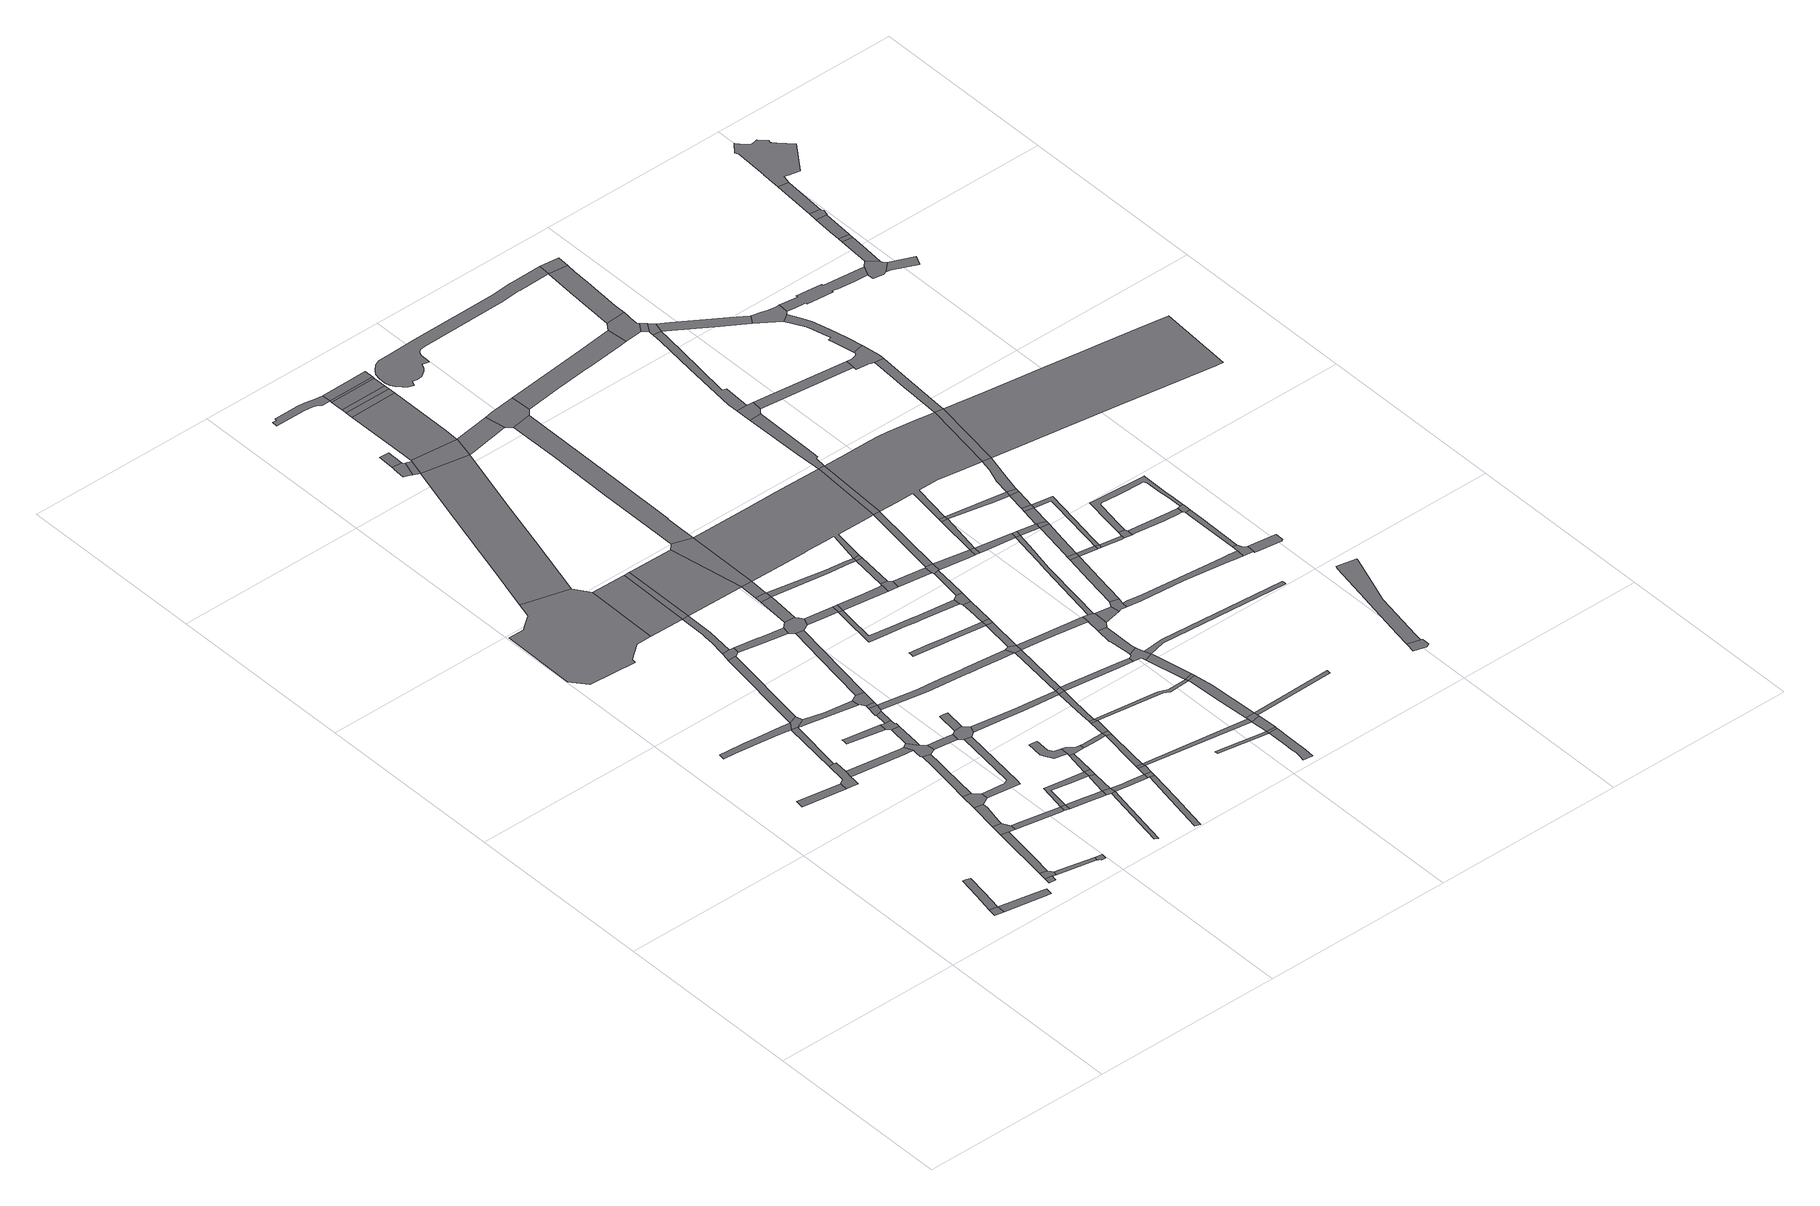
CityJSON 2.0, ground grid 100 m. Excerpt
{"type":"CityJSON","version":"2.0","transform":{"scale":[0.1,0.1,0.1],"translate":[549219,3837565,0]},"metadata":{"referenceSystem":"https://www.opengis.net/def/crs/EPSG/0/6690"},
"CityObjects":{
"road1":{"type":"Road","geometry":[{"type":"MultiSurface","lod":"1","boundaries":[[[0,1,2,3]]]}]},
"road2":{"type":"Road","geometry":[{"type":"MultiSurface","lod":"1","boundaries":[[[4,5,6,7,8,9,10,0,3]]]}]},
"road3":{"type":"Road","attributes":{"RoadStructureAttribute.sectionType":"1"},"geometry":[{"type":"MultiSurface","lod":"1","boundaries":[[[11,12,3,2,13,14,15,16,17]]]}]},
"road4":{"type":"Road","attributes":{"RoadStructureAttribute.sectionType":"1"},"geometry":[{"type":"MultiSurface","lod":"1","boundaries":[[[18,19,20,21,22]]]}]},
"road5":{"type":"Road","attributes":{"RoadStructureAttribute.sectionType":"1"},"geometry":[{"type":"MultiSurface","lod":"1","boundaries":[[[23,24,25,26,27,28]]]}]},
"road6":{"type":"Road","geometry":[{"type":"MultiSurface","lod":"1","boundaries":[[[29,23,28,30,31,32,33,34]]]}]},
"road7":{"type":"Road","attributes":{"RoadStructureAttribute.sectionType":"1"},"geometry":[{"type":"MultiSurface","lod":"1","boundaries":[[[35,36,37,38,29,34,39,40,41,42]]]}]},
"road8":{"type":"Road","geometry":[{"type":"MultiSurface","lod":"1","boundaries":[[[43,44,22,21,45,46,47,48,49,50,51,52]]]}]},
"road9":{"type":"Road","attributes":{"RoadStructureAttribute.sectionType":"1"},"geometry":[{"type":"MultiSurface","lod":"1","boundaries":[[[53,54,55,56,57,58,59,60,61,62,63,64,65]]]}]},
"road10":{"type":"Road","attributes":{"RoadStructureAttribute.sectionType":"1"},"geometry":[{"type":"MultiSurface","lod":"1","boundaries":[[[31,30,66,67]]]}]},
"road11":{"type":"Road","geometry":[{"type":"MultiSurface","lod":"1","boundaries":[[[68,69,35,42,70,71,72]]]}]},
"road12":{"type":"Road","attributes":{"RoadStructureAttribute.sectionType":"1"},"geometry":[{"type":"MultiSurface","lod":"1","boundaries":[[[64,73,43,52,74]]]}]},
"road13":{"type":"Road","attributes":{"RoadStructureAttribute.sectionType":"1"},"geometry":[{"type":"MultiSurface","lod":"1","boundaries":[[[75,68,72,76,77,78]]]}]},
"road14":{"type":"Road","geometry":[{"type":"MultiSurface","lod":"1","boundaries":[[[67,66,79,80,81,82,83]]]}]},
"road15":{"type":"Road","attributes":{"RoadStructureAttribute.sectionType":"1"},"geometry":[{"type":"MultiSurface","lod":"1","boundaries":[[[84,85,49,48,86,87,88,89,90]]]}]},
"road16":{"type":"Road","geometry":[{"type":"MultiSurface","lod":"1","boundaries":[[[91,75,78,92,93,94,95,96]]]}]},
"road17":{"type":"Road","geometry":[{"type":"MultiSurface","lod":"1","boundaries":[[[97,98,65,64,74,99]]]}]},
"road18":{"type":"Road","geometry":[{"type":"MultiSurface","lod":"1","boundaries":[[[100,101,102,103,104,105,106,107,108,109,110,111,112,113,114,115]]]}]},
"road19":{"type":"Road","attributes":{"RoadStructureAttribute.sectionType":"1"},"geometry":[{"type":"MultiSurface","lod":"1","boundaries":[[[116,117,71,70,118,119,120]]]}]},
"road20":{"type":"Road","attributes":{"RoadStructureAttribute.sectionType":"1"},"geometry":[{"type":"MultiSurface","lod":"1","boundaries":[[[121,122,123,124,125,91,96,126,127,128]]]}]},
"road21":{"type":"Road","geometry":[{"type":"MultiSurface","lod":"1","boundaries":[[[129,130,131,132,133,134,135]]]}]},
"road22":{"type":"Road","attributes":{"RoadStructureAttribute.sectionType":"1"},"geometry":[{"type":"MultiSurface","lod":"1","boundaries":[[[136,65,98,137]]]}]},
"road23":{"type":"Road","attributes":{"RoadStructureAttribute.sectionType":"1"},"geometry":[{"type":"MultiSurface","lod":"1","boundaries":[[[138,139,99,74,140,141,142,143,144]]]}]},
"road24":{"type":"Road","geometry":[{"type":"MultiSurface","lod":"1","boundaries":[[[120,119,145,146]]]}]},
"road25":{"type":"Road","geometry":[{"type":"MultiSurface","lod":"1","boundaries":[[[147,90,89,148,149,150,121,128,151,152,153]]]}]},
"road26":{"type":"Road","attributes":{"RoadStructureAttribute.sectionType":"1"},"geometry":[{"type":"MultiSurface","lod":"1","boundaries":[[[154,155,156,157,94,93,158,159,160,161,162]]]}]},
"road27":{"type":"Road","attributes":{"RoadStructureAttribute.sectionType":"1"},"geometry":[{"type":"MultiSurface","lod":"1","boundaries":[[[163,164,147,153,165,166,167]]]}]},
"road28":{"type":"Road","geometry":[{"type":"MultiSurface","lod":"1","boundaries":[[[135,134,163,167,168,169,170,171]]]}]},
"road29":{"type":"Road","attributes":{"RoadStructureAttribute.sectionType":"1"},"geometry":[{"type":"MultiSurface","lod":"1","boundaries":[[[172,173,174,146,145,175,176,177,178]]]}]},
"road30":{"type":"Road","attributes":{"RoadStructureAttribute.sectionType":"1"},"geometry":[{"type":"MultiSurface","lod":"1","boundaries":[[[179,180,152,151,181,182]]]}]},
"road31":{"type":"Road","attributes":{"RoadStructureAttribute.sectionType":"1"},"geometry":[{"type":"MultiSurface","lod":"1","boundaries":[[[183,184,185,171,170]]]}]},
"road32":{"type":"Road","geometry":[{"type":"MultiSurface","lod":"1","boundaries":[[[186,187,188,136,137,189,190,191]]]}]},
"road33":{"type":"Road","attributes":{"RoadStructureAttribute.sectionType":"1"},"geometry":[{"type":"MultiSurface","lod":"1","boundaries":[[[192,193,194,195,196,197]]]}]},
"road34":{"type":"Road","geometry":[{"type":"MultiSurface","lod":"1","boundaries":[[[198,199,200,184,183,201,202,203,204]]]}]},
"road35":{"type":"Road","attributes":{"RoadStructureAttribute.sectionType":"1"},"geometry":[{"type":"MultiSurface","lod":"1","boundaries":[[[205,206,207,120,146,208,209,210,211,212]]]}]},
"road36":{"type":"Road","attributes":{"RoadStructureAttribute.sectionType":"1"},"geometry":[{"type":"MultiSurface","lod":"1","boundaries":[[[213,198,204,214]]]}]},
"road37":{"type":"Road","geometry":[{"type":"MultiSurface","lod":"1","boundaries":[[[215,216,144,143,217,213,214,218]]]}]},
"road38":{"type":"Road","attributes":{"RoadStructureAttribute.sectionType":"1"},"geometry":[{"type":"MultiSurface","lod":"1","boundaries":[[[219,220,221,222,223,187,186,224,225]]]}]},
"road39":{"type":"Road","geometry":[{"type":"MultiSurface","lod":"1","boundaries":[[[226,113,112,227,228,219,229]]]}]},
"road40":{"type":"Road","geometry":[{"type":"MultiSurface","lod":"1","boundaries":[[[178,177,192,197,230]]]}]},
"road41":{"type":"Road","geometry":[{"type":"MultiSurface","lod":"1","boundaries":[[[231,232,182,181,154,162,233,234,235,236,237]]]}]},
"road42":{"type":"Road","attributes":{"RoadStructureAttribute.sectionType":"1"},"geometry":[{"type":"MultiSurface","lod":"1","boundaries":[[[211,238,178,230,239]]]}]},
"road43":{"type":"Road","geometry":[{"type":"MultiSurface","lod":"1","boundaries":[[[240,241,242,231,237]]]}]},
"road44":{"type":"Road","geometry":[{"type":"MultiSurface","lod":"1","boundaries":[[[212,211,239,243]]]}]},
"road45":{"type":"Road","attributes":{"RoadStructureAttribute.sectionType":"1"},"geometry":[{"type":"MultiSurface","lod":"1","boundaries":[[[244,245,191,190,246,247,248]]]}]},
"road46":{"type":"Road","geometry":[{"type":"MultiSurface","lod":"1","boundaries":[[[229,219,225,249]]]}]},
"road47":{"type":"Road","attributes":{"RoadStructureAttribute.sectionType":"1"},"geometry":[{"type":"MultiSurface","lod":"1","boundaries":[[[250,251,252,253,254,100,115,255,256,257,258,259,260]]]}]},
"road48":{"type":"Road","attributes":{"RoadStructureAttribute.sectionType":"1"},"geometry":[{"type":"MultiSurface","lod":"1","boundaries":[[[261,262,263,215,218,264,265,266]]]}]},
"road49":{"type":"Road","attributes":{"RoadStructureAttribute.sectionType":"1"},"geometry":[{"type":"MultiSurface","lod":"1","boundaries":[[[267,212,243,268]]]}]},
"road50":{"type":"Road","attributes":{"RoadStructureAttribute.sectionType":"1"},"geometry":[{"type":"MultiSurface","lod":"1","boundaries":[[[269,270,230,197,271,272,273,274]]]}]},
"road51":{"type":"Road","geometry":[{"type":"MultiSurface","lod":"1","boundaries":[[[275,276,277,278,279,280,281,282,283,284,285,286]]]}]},
"road52":{"type":"Road","attributes":{"RoadStructureAttribute.sectionType":"1"},"geometry":[{"type":"MultiSurface","lod":"1","boundaries":[[[287,288,289,290,291,292,293]]]}]},
"road53":{"type":"Road","geometry":[{"type":"MultiSurface","lod":"1","boundaries":[[[294,295,296,297,286,285,267,268,298,299,300]]]}]},
"road54":{"type":"Road","geometry":[{"type":"MultiSurface","lod":"1","boundaries":[[[274,273,287,293,301]]]}]},
"road55":{"type":"Road","attributes":{"RoadStructureAttribute.sectionType":"1"},"geometry":[{"type":"MultiSurface","lod":"1","boundaries":[[[302,274,301,303]]]}]},
"road56":{"type":"Road","geometry":[{"type":"MultiSurface","lod":"1","boundaries":[[[304,305,306,307,308,309,310,311,312]]]}]},
"road57":{"type":"Road","geometry":[{"type":"MultiSurface","lod":"1","boundaries":[[[313,302,303,314]]]}]},
"road58":{"type":"Road","geometry":[{"type":"MultiSurface","lod":"1","boundaries":[[[315,248,247,261,266,316,317,318,319,320]]]}]},
"road59":{"type":"Road","attributes":{"function":"1"},"geometry":[{"type":"MultiSurface","lod":"1","boundaries":[[[321,249,225,322,323,324,325]]]}]},
"road60":{"type":"Road","attributes":{"RoadStructureAttribute.sectionType":"1"},"geometry":[{"type":"MultiSurface","lod":"1","boundaries":[[[326,327,328,329,235,234,330,331,332,333,334]]]}]},
"road61":{"type":"Road","geometry":[{"type":"MultiSurface","lod":"1","boundaries":[[[335,336,304,312]]]}]},
"road62":{"type":"Road","attributes":{"RoadStructureAttribute.sectionType":"1"},"geometry":[{"type":"MultiSurface","lod":"1","boundaries":[[[337,310,309,250,338]]]}]},
"road63":{"type":"Road","attributes":{"RoadStructureAttribute.sectionType":"1"},"geometry":[{"type":"MultiSurface","lod":"1","boundaries":[[[339,340,300,299,341,342,343,344]]]}]},
"road64":{"type":"Road","attributes":{"RoadStructureAttribute.sectionType":"1"},"geometry":[{"type":"MultiSurface","lod":"1","boundaries":[[[345,346,347,348,349,350,351,352,204,203,353,354,355,356,357,358,359,360,361]]]}]},
"road65":{"type":"Road","attributes":{"RoadStructureAttribute.sectionType":"1"},"geometry":[{"type":"MultiSurface","lod":"1","boundaries":[[[343,362,363,313,314,364,365]]]}]},
"road66":{"type":"Road","attributes":{"RoadStructureAttribute.sectionType":"1"},"geometry":[{"type":"MultiSurface","lod":"1","boundaries":[[[366,367,315,320,368,369,370]]]}]},
"road67":{"type":"Road","attributes":{"RoadStructureAttribute.sectionType":"1"},"geometry":[{"type":"MultiSurface","lod":"1","boundaries":[[[371,372,373,374,375,376,377,378,379,380,381,382,383,384]]]}]},
"road68":{"type":"Road","geometry":[{"type":"MultiSurface","lod":"1","boundaries":[[[385,366,370,386,387]]]}]},
"road69":{"type":"Road","geometry":[{"type":"MultiSurface","lod":"1","boundaries":[[[344,343,365,388]]]}]},
"road70":{"type":"Road","attributes":{"RoadStructureAttribute.sectionType":"1"},"geometry":[{"type":"MultiSurface","lod":"1","boundaries":[[[324,385,387,389]]]}]},
"road71":{"type":"Road","attributes":{"RoadStructureAttribute.sectionType":"1"},"geometry":[{"type":"MultiSurface","lod":"1","boundaries":[[[317,316,390,391,392]]]}]},
"road72":{"type":"Road","attributes":{"RoadStructureAttribute.sectionType":"1"},"geometry":[{"type":"MultiSurface","lod":"1","boundaries":[[[393,344,388,394]]]}]},
"road73":{"type":"Road","geometry":[{"type":"MultiSurface","lod":"1","boundaries":[[[395,393,394,396]]]}]},
"road74":{"type":"Road","geometry":[{"type":"MultiSurface","lod":"1","boundaries":[[[397,338,250,260,398]]]}]},
"road75":{"type":"Road","geometry":[{"type":"MultiSurface","lod":"1","boundaries":[[[399,400,401,325,324,389,402]]]}]},
"road76":{"type":"Road","attributes":{"RoadStructureAttribute.sectionType":"1"},"geometry":[{"type":"MultiSurface","lod":"1","boundaries":[[[403,404,333,405,395,396]]]}]},
"road77":{"type":"Road","geometry":[{"type":"MultiSurface","lod":"1","boundaries":[[[392,391,406,407]]]}]},
"road78":{"type":"Road","attributes":{"RoadStructureAttribute.sectionType":"1"},"geometry":[{"type":"MultiSurface","lod":"1","boundaries":[[[408,409,397,398,410,411,412,413,414,415]]]}]},
"road79":{"type":"Road","geometry":[{"type":"MultiSurface","lod":"1","boundaries":[[[416,334,333,404]]]}]},
"road80":{"type":"Road","attributes":{"RoadStructureAttribute.sectionType":"1"},"geometry":[{"type":"MultiSurface","lod":"1","boundaries":[[[314,303,417,418]]]}]},
"road81":{"type":"Road","attributes":{"RoadStructureAttribute.sectionType":"1"},"geometry":[{"type":"MultiSurface","lod":"1","boundaries":[[[419,420,421,422,423,424,425,426,427,428,429]]]}]},
"road82":{"type":"Road","geometry":[{"type":"MultiSurface","lod":"1","boundaries":[[[430,408,415,431]]]}]},
"road83":{"type":"Road","attributes":{"RoadStructureAttribute.sectionType":"1"},"geometry":[{"type":"MultiSurface","lod":"1","boundaries":[[[432,334,416,433]]]}]},
"road84":{"type":"Road","attributes":{"RoadStructureAttribute.sectionType":"1"},"geometry":[{"type":"MultiSurface","lod":"1","boundaries":[[[434,435,430,431,436]]]}]},
"road85":{"type":"Road","attributes":{"RoadStructureAttribute.sectionType":"1"},"geometry":[{"type":"MultiSurface","lod":"1","boundaries":[[[437,438,407,406,439,440,441,442,443]]]}]},
"road86":{"type":"Road","attributes":{"RoadStructureAttribute.sectionType":"1"},"geometry":[{"type":"MultiSurface","lod":"1","boundaries":[[[444,445,386,370,446,447,448,449]]]}]},
"road87":{"type":"Road","geometry":[{"type":"MultiSurface","lod":"1","boundaries":[[[450,434,436,451]]]}]},
"road88":{"type":"Road","attributes":{"RoadStructureAttribute.sectionType":"1"},"geometry":[{"type":"MultiSurface","lod":"1","boundaries":[[[391,452,453,454,455,456,457,458,459,460,461,462,463,464,465,466,467,468,469,406]]]}]},
"road89":{"type":"Road","attributes":{"RoadStructureAttribute.sectionType":"1"},"geometry":[{"type":"MultiSurface","lod":"1","boundaries":[[[383,450,451,470]]]}]},
"road90":{"type":"Road","geometry":[{"type":"MultiSurface","lod":"1","boundaries":[[[384,383,470,471]]]}]},
"road91":{"type":"Road","attributes":{"RoadStructureAttribute.sectionType":"1"},"geometry":[{"type":"MultiSurface","lod":"1","boundaries":[[[472,473,474,475,476,477]]]}]},
"road92":{"type":"Road","attributes":{"RoadStructureAttribute.sectionType":"1"},"geometry":[{"type":"MultiSurface","lod":"1","boundaries":[[[478,479,398,260,480,481]]]}]},
"road93":{"type":"Road","geometry":[{"type":"MultiSurface","lod":"1","boundaries":[[[482,483,361,360,432,433,484]]]}]},
"road94":{"type":"Road","attributes":{"RoadStructureAttribute.sectionType":"1"},"geometry":[{"type":"MultiSurface","lod":"1","boundaries":[[[485,486,487,396,394,488,489,490,491,492]]]}]},
"road95":{"type":"Road","attributes":{"RoadStructureAttribute.sectionType":"1"},"geometry":[{"type":"MultiSurface","lod":"1","boundaries":[[[493,494,495,496,497,498,499,500,501,502,503,504,399,402]]]}]},
"road96":{"type":"Road","attributes":{"RoadStructureAttribute.sectionType":"1"},"geometry":[{"type":"MultiSurface","lod":"1","boundaries":[[[505,506,416,404,507,508,509,510]]]}]},
"road97":{"type":"Road","attributes":{"RoadStructureAttribute.sectionType":"1"},"geometry":[{"type":"MultiSurface","lod":"1","boundaries":[[[428,482,484,511]]]}]},
"road98":{"type":"Road","geometry":[{"type":"MultiSurface","lod":"1","boundaries":[[[512,513,443,442,514,515,516]]]}]},
"road99":{"type":"Road","attributes":{"RoadStructureAttribute.sectionType":"1"},"geometry":[{"type":"MultiSurface","lod":"1","boundaries":[[[517,518,519,520,521,522,523,524,525,526,527]]]}]},
"road100":{"type":"Road","geometry":[{"type":"MultiSurface","lod":"1","boundaries":[[[429,428,511,528]]]}]},
"road101":{"type":"Road","attributes":{"RoadStructureAttribute.sectionType":"1"},"geometry":[{"type":"MultiSurface","lod":"1","boundaries":[[[448,512,516,529]]]}]},
"road102":{"type":"Road","attributes":{"RoadStructureAttribute.sectionType":"1"},"geometry":[{"type":"MultiSurface","lod":"1","boundaries":[[[530,531,429,528,532]]]}]},
"road103":{"type":"Road","geometry":[{"type":"MultiSurface","lod":"1","boundaries":[[[477,476,517,527,533,534]]]}]},
"road104":{"type":"Road","attributes":{"RoadStructureAttribute.sectionType":"1"},"geometry":[{"type":"MultiSurface","lod":"1","boundaries":[[[535,536,537,538,477,534]]]}]},
"road105":{"type":"Road","geometry":[{"type":"MultiSurface","lod":"1","boundaries":[[[539,540,541,402,389,542,543,544,545,546,547,449,548,549,550,551,552,553,554]]]}]},
"road106":{"type":"Road","geometry":[{"type":"MultiSurface","lod":"1","boundaries":[[[555,556,557,418,417,536,535,558]]]}]},
"road107":{"type":"Road","geometry":[{"type":"MultiSurface","lod":"1","boundaries":[[[548,449,448,529]]]}]},
"road108":{"type":"Road","geometry":[{"type":"MultiSurface","lod":"1","boundaries":[[[559,560,561,562,462,461,563,530,532,564,565]]]}]},
"road109":{"type":"Road","attributes":{"RoadStructureAttribute.sectionType":"1"},"geometry":[{"type":"MultiSurface","lod":"1","boundaries":[[[515,514,566,567]]]}]},
"road110":{"type":"Road","attributes":{"RoadStructureAttribute.sectionType":"1"},"geometry":[{"type":"MultiSurface","lod":"1","boundaries":[[[568,484,433,569,570,571,572,573]]]}]},
"road111":{"type":"Road","geometry":[{"type":"MultiSurface","lod":"1","boundaries":[[[574,575,478,481,576,577,500,499,578,579,580]]]}]},
"road112":{"type":"Road","attributes":{"RoadStructureAttribute.sectionType":"1"},"geometry":[{"type":"MultiSurface","lod":"1","boundaries":[[[581,582,583,584,491,585,586,587,556,555]]]}]},
"road113":{"type":"Road","attributes":{"RoadStructureAttribute.sectionType":"1"},"geometry":[{"type":"MultiSurface","lod":"1","boundaries":[[[588,589,590,591,559,565]]]}]},
"road114":{"type":"Road","geometry":[{"type":"MultiSurface","lod":"1","boundaries":[[[592,492,491,584]]]}]},
"road115":{"type":"Road","geometry":[{"type":"MultiSurface","lod":"1","boundaries":[[[593,594,595,596,597,598,599,510,509,600,601,602,603,604,605]]]}]},
"road116":{"type":"Road","attributes":{"RoadStructureAttribute.sectionType":"1"},"geometry":[{"type":"MultiSurface","lod":"1","boundaries":[[[606,607,604,603,608,492,592]]]}]},
"road117":{"type":"Road","geometry":[{"type":"MultiSurface","lod":"1","boundaries":[[[609,610,567,566,611,590,589,612,613,614]]]}]},
"road118":{"type":"Road","attributes":{"RoadStructureAttribute.sectionType":"1"},"geometry":[{"type":"MultiSurface","lod":"1","boundaries":[[[615,616,617,618,596,595,619,620]]]}]},
"road119":{"type":"Road","geometry":[{"type":"MultiSurface","lod":"1","boundaries":[[[621,573,572,622,615,620,623,624,625,626,627]]]}]},
"road120":{"type":"Road","attributes":{"RoadStructureAttribute.sectionType":"1"},"geometry":[{"type":"MultiSurface","lod":"1","boundaries":[[[553,609,614,628,629]]]}]},
"road121":{"type":"Road","attributes":{"RoadStructureAttribute.sectionType":"1"},"geometry":[{"type":"MultiSurface","lod":"1","boundaries":[[[613,612,630,631,632]]]}]},
"road122":{"type":"Road","attributes":{"RoadStructureAttribute.sectionType":"1"},"geometry":[{"type":"MultiSurface","lod":"1","boundaries":[[[633,634,635,555,558]]]}]},
"road123":{"type":"Road","attributes":{"RoadStructureAttribute.sectionType":"1"},"geometry":[{"type":"MultiSurface","lod":"1","boundaries":[[[624,623,636,637]]]}]},
"road124":{"type":"Road","geometry":[{"type":"MultiSurface","lod":"1","boundaries":[[[632,631,638,639]]]}]},
"road125":{"type":"Road","geometry":[{"type":"MultiSurface","lod":"1","boundaries":[[[640,637,636,641,642,643,644]]]}]},
"road126":{"type":"Road","attributes":{"RoadStructureAttribute.sectionType":"1"},"geometry":[{"type":"MultiSurface","lod":"1","boundaries":[[[645,646,647,648,649,627,626,650,651,652,653]]]}]},
"road127":{"type":"Road","geometry":[{"type":"MultiSurface","lod":"1","boundaries":[[[554,553,629,654]]]}]},
"road128":{"type":"Road","attributes":{"RoadStructureAttribute.sectionType":"1"},"geometry":[{"type":"MultiSurface","lod":"1","boundaries":[[[655,656,632,639,657,658]]]}]},
"road129":{"type":"Road","attributes":{"RoadStructureAttribute.sectionType":"1"},"geometry":[{"type":"MultiSurface","lod":"1","boundaries":[[[659,639,638,660,645,661]]]}]},
"road130":{"type":"Road","attributes":{"RoadStructureAttribute.sectionType":"1"},"geometry":[{"type":"MultiSurface","lod":"1","boundaries":[[[662,663,664,665,666,667,668,669,670,671,672,673,674,675,676,677,678,679,680,681,682,683,684,685,686,687,688,689,690,691,692,693,694,695,696,697]]]}]},
"road131":{"type":"Road","attributes":{"RoadStructureAttribute.sectionType":"1"},"geometry":[{"type":"MultiSurface","lod":"1","boundaries":[[[698,699,700,574,580,701,702,703,704,705,706,707]]]}]},
"road132":{"type":"Road","geometry":[{"type":"MultiSurface","lod":"1","boundaries":[[[708,655,658,709]]]}]},
"road133":{"type":"Road","attributes":{"RoadStructureAttribute.sectionType":"1"},"geometry":[{"type":"MultiSurface","lod":"1","boundaries":[[[710,711,640,644,712,713,714,715]]]}]},
"road134":{"type":"Road","attributes":{"RoadStructureAttribute.sectionType":"1"},"geometry":[{"type":"MultiSurface","lod":"1","boundaries":[[[716,717,718,719,720,721,605,604]]]}]},
"road135":{"type":"Road","geometry":[{"type":"MultiSurface","lod":"1","boundaries":[[[661,645,653,722]]]}]},
"road136":{"type":"Road","geometry":[{"type":"MultiSurface","lod":"1","boundaries":[[[723,710,715,724]]]}]},
"road137":{"type":"Road","attributes":{"RoadStructureAttribute.sectionType":"1"},"geometry":[{"type":"MultiSurface","lod":"1","boundaries":[[[725,726,727,728,729,730,731,732,733,554,654]]]}]},
"road138":{"type":"Road","attributes":{"RoadStructureAttribute.sectionType":"1"},"geometry":[{"type":"MultiSurface","lod":"1","boundaries":[[[722,653,734,735]]]}]},
"road139":{"type":"Road","attributes":{"RoadStructureAttribute.sectionType":"1"},"geometry":[{"type":"MultiSurface","lod":"1","boundaries":[[[734,736,737,723,724,738,739]]]}]},
"road140":{"type":"Road","attributes":{"RoadStructureAttribute.sectionType":"1"},"geometry":[{"type":"MultiSurface","lod":"1","boundaries":[[[724,715,740,741]]]}]},
"road141":{"type":"Road","attributes":{"RoadStructureAttribute.sectionType":"1"},"geometry":[{"type":"MultiSurface","lod":"1","boundaries":[[[709,658,742,743,744,745]]]}]},
"road142":{"type":"Road","geometry":[{"type":"MultiSurface","lod":"1","boundaries":[[[746,747,730,729,748,749,750,751]]]}]},
"road143":{"type":"Road","geometry":[{"type":"MultiSurface","lod":"1","boundaries":[[[741,740,752,753]]]}]},
"road144":{"type":"Road","geometry":[{"type":"MultiSurface","lod":"1","boundaries":[[[735,734,739,754]]]}]},
"road145":{"type":"Road","attributes":{"RoadStructureAttribute.sectionType":"1"},"geometry":[{"type":"MultiSurface","lod":"1","boundaries":[[[755,756,757,758,759,760,761,762,643,642,763,764,765,766,767,768]]]}]},
"road146":{"type":"Road","geometry":[{"type":"MultiSurface","lod":"1","boundaries":[[[769,770,771,772,773,774,775,776,777,778,779,780,654,629,781,782,783,708,709,784,785,786,787,788,789,790]]]}]},
"road147":{"type":"Road","attributes":{"RoadStructureAttribute.sectionType":"1"},"geometry":[{"type":"MultiSurface","lod":"1","boundaries":[[[791,792,735,754,793,794,795]]]}]},
"road148":{"type":"Road","geometry":[{"type":"MultiSurface","lod":"1","boundaries":[[[796,791,795,797]]]}]},
"road149":{"type":"Road","attributes":{"RoadStructureAttribute.sectionType":"1"},"geometry":[{"type":"MultiSurface","lod":"1","boundaries":[[[753,752,798,799,800]]]}]},
"road150":{"type":"Road","attributes":{"RoadStructureAttribute.sectionType":"1"},"geometry":[{"type":"MultiSurface","lod":"1","boundaries":[[[801,802,803,797,795,804,805,806,807,741,753]]]}]},
"road151":{"type":"Road","attributes":{"RoadStructureAttribute.sectionType":"1"},"geometry":[{"type":"MultiSurface","lod":"1","boundaries":[[[744,808,796,797,809]]]}]},
"road152":{"type":"Road","attributes":{"RoadStructureAttribute.sectionType":"1"},"geometry":[{"type":"MultiSurface","lod":"1","boundaries":[[[810,811,812,813,814,815,747,746,816,817,818,819,820,821,822,823]]]}]},
"road153":{"type":"Road","geometry":[{"type":"MultiSurface","lod":"1","boundaries":[[[745,744,809,824,825]]]}]},
"road154":{"type":"Road","geometry":[{"type":"MultiSurface","lod":"1","boundaries":[[[826,800,799,827,828,829]]]}]},
"road155":{"type":"Road","geometry":[{"type":"MultiSurface","lod":"1","boundaries":[[[830,831,832,833,834,698,707,835,836,837,838]]]}]},
"road156":{"type":"Road","geometry":[{"type":"MultiSurface","lod":"1","boundaries":[[[839,840,841,842,843,844,845,846]]]}]},
"road157":{"type":"Road","attributes":{"RoadStructureAttribute.sectionType":"1"},"geometry":[{"type":"MultiSurface","lod":"1","boundaries":[[[789,847,848,849,825,824,850,851,852,853]]]}]},
"road158":{"type":"Road","attributes":{"RoadStructureAttribute.sectionType":"1"},"geometry":[{"type":"MultiSurface","lod":"1","boundaries":[[[838,837,854,855]]]}]},
"road159":{"type":"Road","geometry":[{"type":"MultiSurface","lod":"1","boundaries":[[[856,855,854,857,810,823,858]]]}]},
"road160":{"type":"Road","attributes":{"RoadStructureAttribute.sectionType":"1"},"geometry":[{"type":"MultiSurface","lod":"1","boundaries":[[[751,750,859,860]]]}]},
"road161":{"type":"Road","attributes":{"RoadStructureAttribute.sectionType":"1"},"geometry":[{"type":"MultiSurface","lod":"1","boundaries":[[[696,861,834,833,862,863,864,865]]]}]},
"road162":{"type":"Road","attributes":{"RoadStructureAttribute.sectionType":"1"},"geometry":[{"type":"MultiSurface","lod":"1","boundaries":[[[866,867,828,827,868,869,870,871,872]]]}]},
"road163":{"type":"Road","attributes":{"RoadStructureAttribute.sectionType":"1"},"geometry":[{"type":"MultiSurface","lod":"1","boundaries":[[[873,874,875,876,877,878,879,880,881,882,883,884,826,829,885,886,887,888,889,890,891,892,893,894,895,896,897]]]}]},
"road164":{"type":"Road","geometry":[{"type":"MultiSurface","lod":"1","boundaries":[[[898,768,767,899,900,901,902,903]]]}]},
"road165":{"type":"Road","geometry":[{"type":"MultiSurface","lod":"1","boundaries":[[[790,789,853,904]]]}]},
"road166":{"type":"Road","attributes":{"RoadStructureAttribute.sectionType":"1"},"geometry":[{"type":"MultiSurface","lod":"1","boundaries":[[[905,906,907,908,909,910,839,846,911,912,913,914,915]]]}]},
"road167":{"type":"Road","geometry":[{"type":"MultiSurface","lod":"1","boundaries":[[[697,696,865,916]]]}]},
"road168":{"type":"Road","attributes":{"RoadStructureAttribute.sectionType":"1"},"geometry":[{"type":"MultiSurface","lod":"1","boundaries":[[[917,918,898,903,919,920]]]}]},
"road169":{"type":"Road","attributes":{"RoadStructureAttribute.sectionType":"1"},"geometry":[{"type":"MultiSurface","lod":"1","boundaries":[[[921,922,923,858,823,924,925,926,927,928,929]]]}]},
"road170":{"type":"Road","attributes":{"RoadStructureAttribute.sectionType":"7"},"geometry":[{"type":"MultiSurface","lod":"1","boundaries":[[[930,900,899,931,932,933,934,935]]]}]},
"road171":{"type":"Road","geometry":[{"type":"MultiSurface","lod":"1","boundaries":[[[936,897,896,872,871,917,920]]]}]},
"road172":{"type":"Road","attributes":{"RoadStructureAttribute.sectionType":"1"},"geometry":[{"type":"MultiSurface","lod":"1","boundaries":[[[937,938,939,940,790,904,941,942,943,944]]]}]},
"road173":{"type":"Road","geometry":[{"type":"MultiSurface","lod":"1","boundaries":[[[945,946,947,948,949,950,951,952,953,954,955,956,860,859,957,958,959,960,937,944]]]}]},
"road174":{"type":"Road","geometry":[{"type":"MultiSurface","lod":"1","boundaries":[[[961,962,963,929,928,964,965,966,967,968,969]]]}]},
"road175":{"type":"Road","attributes":{"RoadStructureAttribute.sectionType":"1"},"geometry":[{"type":"MultiSurface","lod":"1","boundaries":[[[970,971,972,973,974,967,966,975,976,977,978,979,980,949,948]]]}]},
"road176":{"type":"Road","attributes":{"RoadStructureAttribute.sectionType":"7"},"geometry":[{"type":"MultiSurface","lod":"1","boundaries":[[[981,982,983,984,985,969,968,986,987,988,989,990,991,992,993,994,995,996,997,998]]]}]},
"road177":{"type":"Road","geometry":[{"type":"MultiSurface","lod":"1","boundaries":[[[999,1000,1001,1002,1003,1004,904,853,1005,1006,1007,1008,1009,1010,1011]]]}]},
"road178":{"type":"Road","geometry":[{"type":"MultiSurface","lod":"1","boundaries":[[[1012,998,997,1013,1014,1015,1016,1017,1018]]]}]},
"road179":{"type":"Road","attributes":{"RoadStructureAttribute.sectionType":"1"},"geometry":[{"type":"MultiSurface","lod":"1","boundaries":[[[1019,1012,1018,1020,1021,1022]]]}]},
"road180":{"type":"Road","attributes":{"RoadStructureAttribute.sectionType":"1"},"geometry":[{"type":"MultiSurface","lod":"1","boundaries":[[[1016,1015,1023,1024,1025]]]}]},
"road181":{"type":"Road","geometry":[{"type":"MultiSurface","lod":"1","boundaries":[[[1026,1019,1022,1027]]]}]},
"road182":{"type":"Road","attributes":{"RoadStructureAttribute.sectionType":"1"},"geometry":[{"type":"MultiSurface","lod":"1","boundaries":[[[1028,1029,1026,1027,1030,1031,1032]]]}]},
"road183":{"type":"Road","geometry":[{"type":"MultiSurface","lod":"1","boundaries":[[[1033,1028,1032,1034,1035,1036,1037]]]}]},
"road184":{"type":"Road","attributes":{"RoadStructureAttribute.sectionType":"1"},"geometry":[{"type":"MultiSurface","lod":"1","boundaries":[[[1038,1039,1033,1037,1040,1041]]]}]},
"road185":{"type":"Road","geometry":[{"type":"MultiSurface","lod":"1","boundaries":[[[1042,1043,1044,1045,1046,1047,1048,1049,1050,1051,1052,1053,1054,1055,1056,1057,1058,1038,1041,1059,1060,1061,1062,1063,1064,1065,1066,1067,1068,1069]]]}]}
},
"vertices":[
[373,180,0],[366,135,0],[411,125,0],[413,170,0],
[433,281,0],[434,288,0],[453,398,0],[435,403,0],[416,408,0],[416,407,0],[393,288,0],
[637,127,0],[610,132,0],[562,99,0],[630,88,0],[633,87,0],[652,84,0],[659,123,0],
[225,1301,0],[221,1280,0],[218,1258,0],[446,1223,0],[450,1263,0],
[699,178,0],[695,154,0],[694,146,0],[729,142,0],[730,154,0],[734,172,0],
[705,221,0],[754,168,0],[758,189,0],[751,200,0],[743,214,0],[742,215,0],
[750,535,0],[728,384,0],[727,381,0],[723,347,0],[759,322,0],[767,378,0],[791,527,0],[791,529,0],
[491,1390,0],[477,1283,0],[470,1219,0],[508,1214,0],[513,1253,0],[515,1271,0],[524,1314,0],[531,1386,0],[525,1387,0],[519,1389,0],
[510,1734,0],[451,1740,0],[415,1744,0],[366,1750,0],[312,1756,0],[221,1763,0],[180,1768,0],[174,1733,0],[237,1728,0],[446,1703,0],[510,1693,0],[531,1690,0],[560,1728,0],
[956,126,0],[960,146,0],
[760,599,0],[758,587,0],[824,523,0],[827,552,0],[804,592,0],
[530,1685,0],[563,1681,0],
[784,752,0],[808,613,0],[829,717,0],[831,745,0],
[964,121,0],[969,118,0],[971,111,0],[994,111,0],[999,138,0],
[818,1270,0],[808,1272,0],[802,1232,0],[813,1231,0],[823,1229,0],[844,1226,0],[825,1269,0],
[798,843,0],[864,761,0],[872,765,0],[874,804,0],[872,805,0],[842,836,0],
[615,1711,0],[603,1742,0],[616,1710,0],
[196,3126,0],[173,3044,0],[160,3034,0],[109,2996,0],[94,2984,0],[12,2985,0],[7,2587,0],[69,2508,0],[319,2493,0],[323,2516,0],[403,2580,0],[404,2581,0],[488,2580,0],[493,2979,0],[469,3014,0],[440,3059,0],
[875,543,0],[830,551,0],[1057,479,0],[1071,477,0],[1077,507,0],
[844,1169,0],[844,1165,0],[835,1089,0],[828,1043,0],[813,943,0],[868,1037,0],[874,1090,0],[882,1155,0],
[657,1487,0],[655,1488,0],[654,1471,0],[653,1455,0],[842,1418,0],[846,1417,0],[849,1454,0],
[638,2232,0],[678,2230,0],
[723,1682,0],[619,1709,0],[571,1679,0],[581,1677,0],[591,1675,0],[868,1623,0],[864,1662,0],
[1098,471,0],[1100,502,0],
[850,1287,0],[843,1219,0],[842,1207,0],[839,1175,0],[918,1173,0],[913,1213,0],[888,1235,0],
[1063,1137,0],[1019,801,0],[1017,800,0],[997,789,0],[995,749,0],[1047,742,0],[1051,765,0],[1098,1125,0],[1099,1129,0],
[865,1396,0],[864,1385,0],[888,1242,0],[891,1261,0],[905,1391,0],
[908,1417,0],[901,1419,0],[904,1448,0],[872,1450,0],
[1241,477,0],[1200,485,0],[1134,496,0],[1197,451,0],[1263,438,0],[1281,435,0],[1288,469,0],
[985,1204,0],[918,1212,0],[1041,1156,0],[1048,1196,0],
[913,1521,0],[881,1516,0],[873,1452,0],
[687,2283,0],[647,2281,0],[640,2245,0],[702,2242,0],[705,2243,0],[711,2279,0],
[1308,429,0],[1298,377,0],[1242,69,0],[1259,56,0],[1314,350,0],[1328,427,0],
[886,1574,0],[878,1536,0],[875,1518,0],[915,1526,0],[916,1528,0],[917,1531,0],[928,1566,0],
[1219,633,0],[1103,650,0],[1084,544,0],[1106,544,0],[1119,620,0],[1214,602,0],[1309,584,0],[1314,619,0],
[889,1595,0],[931,1588,0],
[901,1678,0],[866,1662,0],[874,1622,0],[944,1671,0],
[673,2577,0],[668,2440,0],[666,2415,0],[661,2365,0],[650,2297,0],[703,2428,0],[705,2577,0],
[495,2979,0],[669,2577,0],[671,2577,0],[676,2975,0],
[1325,457,0],
[1070,1209,0],[1050,1197,0],[1114,1139,0],[1123,1145,0],[1140,1182,0],[1130,1193,0],[1113,1210,0],
[1306,566,0],[1339,574,0],
[1127,1322,0],[1107,1325,0],[1087,1327,0],
[1344,615,0],
[841,2259,0],[838,2260,0],[834,2220,0],[960,2198,0],[968,2240,0],
[707,2975,0],
[463,4094,0],[403,3878,0],[303,3514,0],[247,3309,0],[235,3269,0],[442,3069,0],[443,3070,0],[534,3405,0],[601,3651,0],[679,3935,0],[710,4048,0],
[984,2177,0],[983,2173,0],[950,1972,0],[946,1684,0],[973,1852,0],[1024,2167,0],
[1338,748,0],[1360,742,0],
[1414,443,0],[1393,445,0],[1393,418,0],[1410,415,0],[1497,403,0],[1501,431,0],
[1305,812,0],[1290,840,0],[1296,913,0],[1275,916,0],[1269,917,0],[1254,918,0],[1245,836,0],[1252,821,0],[1275,775,0],[1332,763,0],[1341,761,0],[1342,804,0],
[1508,401,0],[1475,222,0],[1437,18,0],[1462,8,0],[1474,73,0],[1502,221,0],[1532,397,0],
[1395,772,0],[1391,775,0],[1382,783,0],[1363,800,0],[1390,742,0],[1420,743,0],[1420,768,0],
[1537,425,0],
[1508,480,0],[1545,474,0],
[396,4208,0],[396,4197,0],[393,4194,0],[389,4127,0],[407,4122,0],[429,4110,0],[456,4192,0],[451,4197,0],[448,4205,0],
[1511,496,0],[1542,492,0],
[996,2264,0],[1061,2186,0],[1078,2227,0],[1063,2248,0],[1060,2252,0],[1053,2263,0],
[719,2975,0],[971,2575,0],[1004,2574,0],[1016,2574,0],[947,2973,0],
[1446,1138,0],[1386,1145,0],[1312,1156,0],[1145,1182,0],[1306,1122,0],[1386,1112,0],[1446,1106,0],[1581,1092,0],[1586,1122,0],
[450,4295,0],[400,4297,0],
[468,4190,0],[488,4184,0],
[1504,767,0],[1439,767,0],[1438,743,0],[1495,744,0],[1550,744,0],[1549,767,0],
[1454,1497,0],[1382,1505,0],[1373,1506,0],[1261,1519,0],[1240,1521,0],[1234,1522,0],[1135,1532,0],[931,1566,0],[924,1530,0],[1115,1497,0],[1162,1490,0],[1367,1467,0],[1383,1465,0],[1453,1457,0],[1551,1446,0],[1621,1438,0],[1605,1480,0],
[1543,700,0],[1523,577,0],[1553,571,0],[1575,732,0],
[1009,2437,0],[1007,2394,0],[1067,2426,0],[1067,2433,0],[1067,2434,0],
[452,4786,0],[397,4797,0],[361,4800,0],[226,4801,0],[226,4789,0],[201,4789,0],[201,4761,0],[357,4758,0],[387,4756,0],[413,4751,0],[432,4745,0],[445,4734,0],[490,4734,0],[490,4783,0],
[1011,2474,0],[1069,2471,0],[1066,2472,0],
[1580,762,0],
[1073,2573,0],
[1148,2174,0],[1221,2162,0],[1227,2206,0],
[1558,850,0],[1591,847,0],
[1559,867,0],[1583,864,0],
[490,4191,0],[738,4166,0],
[975,3001,0],[966,2991,0],[952,2977,0],[1076,2970,0],
[1603,1015,0],[1614,1097,0],[1564,918,0],
[1243,2158,0],[1249,2202,0],
[490,4585,0],[490,4244,0],[738,4170,0],[738,4174,0],[740,4241,0],[740,4242,0],[740,4244,0],[742,4588,0],
[1618,1127,0],
[2096,391,0],[2097,418,0],
[1458,1719,0],[1412,1725,0],[1380,1730,0],[1272,1744,0],[1271,1730,0],[1270,1716,0],[1380,1700,0],[1407,1696,0],[1458,1689,0],[1651,1662,0],[1655,1692,0],
[490,4624,0],[742,4625,0],
[1625,1437,0],[1658,1435,0],
[490,4652,0],[490,4647,0],[741,4653,0],
[1471,2173,0],[1376,2185,0],[1252,2157,0],[1376,2140,0],[1469,2127,0],[1482,2125,0],[1488,2171,0],
[1480,2402,0],[1373,2417,0],[1374,2392,0],[1479,2380,0],[1514,2376,0],[1518,2396,0],
[490,4722,0],[741,4723,0],
[1218,2140,0],[1213,2104,0],[1188,1919,0],[1188,1918,0],[1191,1917,0],[1284,1905,0],[1378,1892,0],[1440,1883,0],[1462,1880,0],[1661,1852,0],[1661,1888,0],[1462,1914,0],[1446,1916,0],[1378,1925,0],[1328,1933,0],[1215,1950,0],[1235,2097,0],[1239,2130,0],
[741,4735,0],
[741,4784,0],
[1842,342,0],[1841,342,0],[1841,335,0],[1841,327,0],[2102,283,0],[2103,298,0],
[934,4197,0],[750,4168,0],[733,4052,0],[951,4089,0],
[1627,1487,0],[1626,1487,0],[1662,1473,0],
[1969,801,0],[1921,820,0],[1695,850,0],[1679,834,0],[1934,798,0],[1964,783,0],[2073,788,0],[2071,804,0],
[1077,3114,0],[1078,3142,0],[1081,3142,0],[1081,3148,0],[1081,3149,0],[1083,3484,0],[1087,4081,0],[981,4063,0],[981,3800,0],[978,3449,0],[976,3092,0],[975,3010,0],
[1932,1083,0],[1646,1123,0],[1635,1094,0],[1907,1058,0],[1977,1049,0],[1979,1076,0],
[1687,1658,0],
[1490,2185,0],[1488,2174,0],[1534,2117,0],[1541,2161,0],[1525,2181,0],
[2104,283,0],[2105,270,0],[2105,184,0],[2105,124,0],[2105,103,0],[2103,75,0],[2095,43,0],[2145,38,0],[2150,92,0],[2150,183,0],[2151,282,0],
[1691,1688,0],
[1546,2372,0],
[1669,1837,0],[1664,1788,0],[1710,1832,0],
[2151,293,0],[2154,294,0],
[2149,399,0],[2098,390,0],[2099,377,0],[2102,311,0],
[1560,2964,0],[1394,2965,0],[1368,2966,0],[1372,2569,0],[1405,2569,0],[1496,2568,0],[1543,2567,0],[1551,2567,0],[1552,2567,0],[1549,2399,0],[1574,2565,0],[1574,2566,0],[1768,2564,0],[1778,2564,0],[1781,2564,0],[1805,2961,0],
[2147,430,0],[2097,427,0],[2097,425,0],[2148,408,0],
[1688,1905,0],[1683,1902,0],[1672,1895,0],[1664,1890,0],[1663,1850,0],[1715,1869,0],[1719,1901,0],
[1709,2093,0],[1711,2140,0],
[1779,1457,0],[1765,1421,0],[1836,1412,0],[2006,1386,0],[2009,1384,0],[2011,1425,0],
[1109,4220,0],[975,4204,0],[957,4085,0],[974,4069,0],[1094,4089,0],[1108,4105,0],[1114,4112,0],
[2139,569,0],[2133,692,0],[2122,778,0],[2118,797,0],[2074,788,0],[2076,782,0],[2085,618,0],
[1730,1982,0],[1744,2088,0],[1716,2080,0],[1701,1986,0],
[2115,813,0],
[2058,1068,0],[2050,1101,0],[2047,1111,0],[2000,1095,0],[1997,1086,0],[1991,1080,0],[1989,1079,0],[2000,1046,0],[2021,1043,0],[2022,1042,0],[2026,1020,0],[2071,1034,0],[2061,1069,0],
[2073,1029,0],[2072,1032,0],[2068,816,0],
[1718,2143,0],[1716,2142,0],[1714,2085,0],[1748,2088,0],[1753,2136,0],[1753,2137,0],
[1999,1309,0],[1988,1221,0],[1991,1220,0],[2000,1101,0],[2042,1133,0],[2045,1303,0],
[2032,1422,0],[2007,1371,0],[2064,1329,0],[2069,1410,0],[2062,1411,0],[2063,1414,0],[2040,1421,0],
[1814,2561,0],[1815,2563,0],
[1906,2065,0],[1936,2061,0],[1941,2103,0],
[2580,417,0],[2580,427,0],[2580,437,0],
[2159,1349,0],[2152,1396,0],
[1961,2058,0],[1964,2098,0],
[2169,1425,0],[2171,1354,0],[2204,1350,0],[2207,1384,0],[2213,1413,0],
[2149,2032,0],[2129,1922,0],[2114,1840,0],[2102,1780,0],[2102,1777,0],[2082,1542,0],[2122,1780,0],[2151,1919,0],[2174,2030,0],
[1837,2960,0],
[1975,2330,0],[1941,2105,0],[1964,2101,0],[2006,2326,0],
[1967,2097,0],[1980,2055,0],[2155,2065,0],
[1634,4818,0],[1617,4820,0],[1517,4811,0],[1052,4807,0],[884,4802,0],[838,4800,0],[807,4789,0],[781,4762,0],[763,4740,0],[757,4709,0],[755,4670,0],[762,4641,0],[773,4621,0],[795,4596,0],[814,4581,0],[841,4571,0],[851,4596,0],[879,4592,0],[907,4596,0],[936,4615,0],[951,4634,0],[962,4658,0],[997,4647,0],[998,4657,0],[999,4678,0],[999,4705,0],[1007,4722,0],[1015,4733,0],[1026,4739,0],[1053,4743,0],[1521,4748,0],[1611,4758,0],[1625,4754,0],[1791,4757,0],[1792,4757,0],[1796,4821,0],
[1735,4290,0],[1552,4269,0],[1355,4247,0],[1304,4135,0],[1356,4141,0],[1497,4156,0],[1498,4156,0],[1541,4160,0],[1707,4177,0],[1745,4181,0],
[1978,2350,0],[2007,2346,0],
[2230,1759,0],[2200,1597,0],[2243,1579,0],[2273,1741,0],[2273,1743,0],[2275,1751,0],
[2161,1058,0],[2836,1007,0],[2837,1007,0],[2837,1019,0],[2836,1032,0],[2171,1080,0],
[2180,2061,0],
[2234,1783,0],[2278,1774,0],
[1844,3022,0],[1844,3026,0],[1857,3027,0],[1859,3102,0],[1861,3414,0],[1798,3413,0],[1802,3099,0],[1804,3022,0],[1804,3016,0],
[2274,2013,0],[2278,2044,0],
[2273,2004,0],[2238,1805,0],[2299,1889,0],[2321,2005,0],
[2371,1736,0],[2374,1759,0],
[2192,2288,0],[2222,2283,0],[2318,2265,0],[2325,2294,0],
[1855,3499,0],[1797,3498,0],[1871,3427,0],[1873,3430,0],[1883,3442,0],[1889,3495,0],
[2389,1733,0],[2392,1752,0],
[2325,2026,0],
[2824,1320,0],[2782,1324,0],[2780,1324,0],[2777,1324,0],[2743,1327,0],[2314,1369,0],[2235,1380,0],[2210,1383,0],[2279,1339,0],[2509,1321,0],[2744,1287,0],[2773,1283,0],[2822,1276,0],[2827,1319,0],
[2430,2920,0],[2379,2928,0],[2371,2929,0],[2303,2939,0],[2235,2949,0],[2209,2952,0],[2146,2956,0],[2102,2958,0],[1981,2958,0],[1935,2959,0],[1923,2959,0],[1841,2960,0],[1914,2562,0],[2007,2561,0],[2009,2561,0],[2044,2558,0],[2045,2561,0],[2150,2559,0],[2298,2537,0],[2366,2526,0],[2383,2523,0],[2449,2917,0],
[2296,2142,0],[2279,2049,0],[2342,2126,0],[2343,2127,0],[2344,2133,0],
[2300,2166,0],[2348,2157,0],
[2493,1716,0],[2507,1714,0],[2510,1733,0],
[2401,1807,0],[2414,1880,0],[2458,2138,0],[2433,2118,0],[2403,1935,0],[2394,1883,0],[2382,1805,0],
[2317,2260,0],[2367,2262,0],
[1863,4137,0],[1860,4081,0],[1859,4079,0],[1832,3859,0],[1808,3650,0],[1797,3556,0],[1863,3644,0],[1854,3646,0],[1851,3646,0],[1845,3648,0],[1843,3649,0],[1867,3837,0],[1900,4078,0],[1907,4133,0],
[2372,2283,0],[2326,2294,0],
[2514,1759,0],[2548,1709,0],[2552,1742,0],[2545,1754,0],
[1860,4248,0],[1865,4292,0],[1867,4309,0],[1868,4337,0],[1764,4330,0],[1810,4187,0],[1831,4190,0],[1837,4190,0],[1870,4238,0],
[2965,343,0],[2955,290,0],[3020,271,0],[3027,275,0],[3039,281,0],[3038,321,0],[3036,323,0],[3030,325,0],
[2369,2458,0],[2341,2379,0],[2327,2296,0],[2379,2314,0],[2398,2393,0],[2428,2515,0],[2428,2517,0],
[1865,4166,0],[1896,4213,0],
[1920,4189,0],[1864,4151,0],[1923,4187,0],
[2383,3387,0],[2387,3438,0],
[1780,4598,0],[1869,4402,0],[1883,4599,0],[1890,4696,0],[1894,4745,0],
[2777,1716,0],[2598,1736,0],[2567,1707,0],[2718,1688,0],[2798,1683,0],[2818,1682,0],[2818,1712,0],
[2854,1796,0],[2854,1835,0],[2855,1971,0],[2855,1977,0],[2851,1977,0],[2824,1979,0],[2671,1989,0],[2576,1995,0],[2552,1996,0],[2550,1985,0],[2530,1862,0],[2523,1819,0],[2556,1823,0],[2562,1858,0],[2578,1954,0],[2590,1962,0],[2677,1955,0],[2705,1953,0],[2799,1950,0],[2825,1949,0],[2833,1934,0],[2836,1842,0],[2838,1800,0],[2840,1719,0],[2855,1720,0],
[2827,1352,0],[2875,1268,0],[2880,1311,0],[2861,1322,0],[2861,1324,0],[2851,1352,0],
[2491,2911,0],
[3082,950,0],[3078,934,0],[3041,750,0],[3039,741,0],[3024,664,0],[2980,420,0],[3037,366,0],[3089,645,0],[3118,729,0],[3184,921,0],[3184,929,0],
[1899,4809,0],
[2828,1669,0],[2828,1637,0],[2854,1596,0],[2855,1669,0],
[2196,4005,0],[2088,4077,0],[1976,4152,0],[1946,4108,0],[2015,4061,0],[2106,4000,0],[2224,3920,0],[2244,3907,0],[2274,3953,0],
[3022,1293,0],[2876,1261,0],[3019,1240,0],[3022,1246,0],[3027,1246,0],[3030,1292,0],
[2855,1702,0],
[2476,3350,0],[2467,3237,0],[2460,3134,0],[2456,3064,0],[2491,2913,0],[2494,2949,0],[2509,3166,0],[2522,3345,0],
[2524,3375,0],[2516,3428,0],[2513,3449,0],[2509,3474,0],[2452,3462,0],[2453,3452,0],[2450,3450,0],[2448,3445,0],[2446,3444,0],[2439,3440,0],[2438,3440,0],[2415,3434,0],[2381,3367,0],[2441,3360,0],[2446,3360,0],[2459,3356,0],
[2400,3926,0],[2356,3931,0],[2329,3939,0],[2328,3851,0],[2344,3840,0],[2359,3829,0],[2400,3853,0],[2414,3870,0],[2418,3924,0],
[2498,3556,0],[2483,3619,0],[2468,3680,0],[2453,3746,0],[2432,3789,0],[2410,3732,0],[2419,3701,0],[2438,3625,0],[2443,3607,0],[2424,3602,0],[2431,3565,0],
[2653,3898,0],[2652,3908,0],[2575,3917,0],[2516,3923,0],[2517,3912,0],[2459,3865,0],[2505,3859,0],[2517,3857,0],[2517,3851,0],[2575,3845,0],[2656,3836,0],[2656,3844,0],[2676,3841,0],[2686,3840,0],[2776,3830,0],[2805,3827,0],[2848,3823,0],[2873,3876,0],
[3509,2760,0],[3315,2788,0],[3202,2805,0],[3021,2833,0],[2871,2854,0],[2714,2877,0],[2619,2489,0],[2787,2464,0],[3096,2418,0],[3331,2382,0],[3598,2342,0],[3634,2338,0],[3663,2737,0],
[2901,3904,0],[2852,3791,0],[2904,3779,0],[2922,3788,0],[2969,3831,0],[2954,3851,0],[2951,3856,0],
[2913,4069,0],[2952,3863,0],[2962,3988,0],[2969,4062,0],
[2948,3781,0],[3070,3728,0],[3092,3778,0],
[2915,4094,0],[2971,4088,0],
[2928,4259,0],[2920,4157,0],[2971,4095,0],[2979,4193,0],[2984,4255,0],
[2932,4308,0],[2988,4255,0],[2994,4285,0],[2992,4290,0],[2988,4302,0],
[2950,4540,0],[2938,4383,0],[2992,4350,0],[3006,4533,0],
[3077,4841,0],[3059,4841,0],[3039,4851,0],[3033,4859,0],[3002,4895,0],[2961,4844,0],[2969,4825,0],[2969,4819,0],[2969,4816,0],[2968,4809,0],[2959,4664,0],[2959,4662,0],[2958,4647,0],[2958,4645,0],[2955,4610,0],[2953,4581,0],[2952,4563,0],[3015,4572,0],[3016,4577,0],[3043,4571,0],[3096,4558,0],[3205,4710,0],[3144,4774,0],[3129,4790,0],[3124,4793,0],[3130,4805,0],[3131,4809,0],[3092,4846,0]
]}
